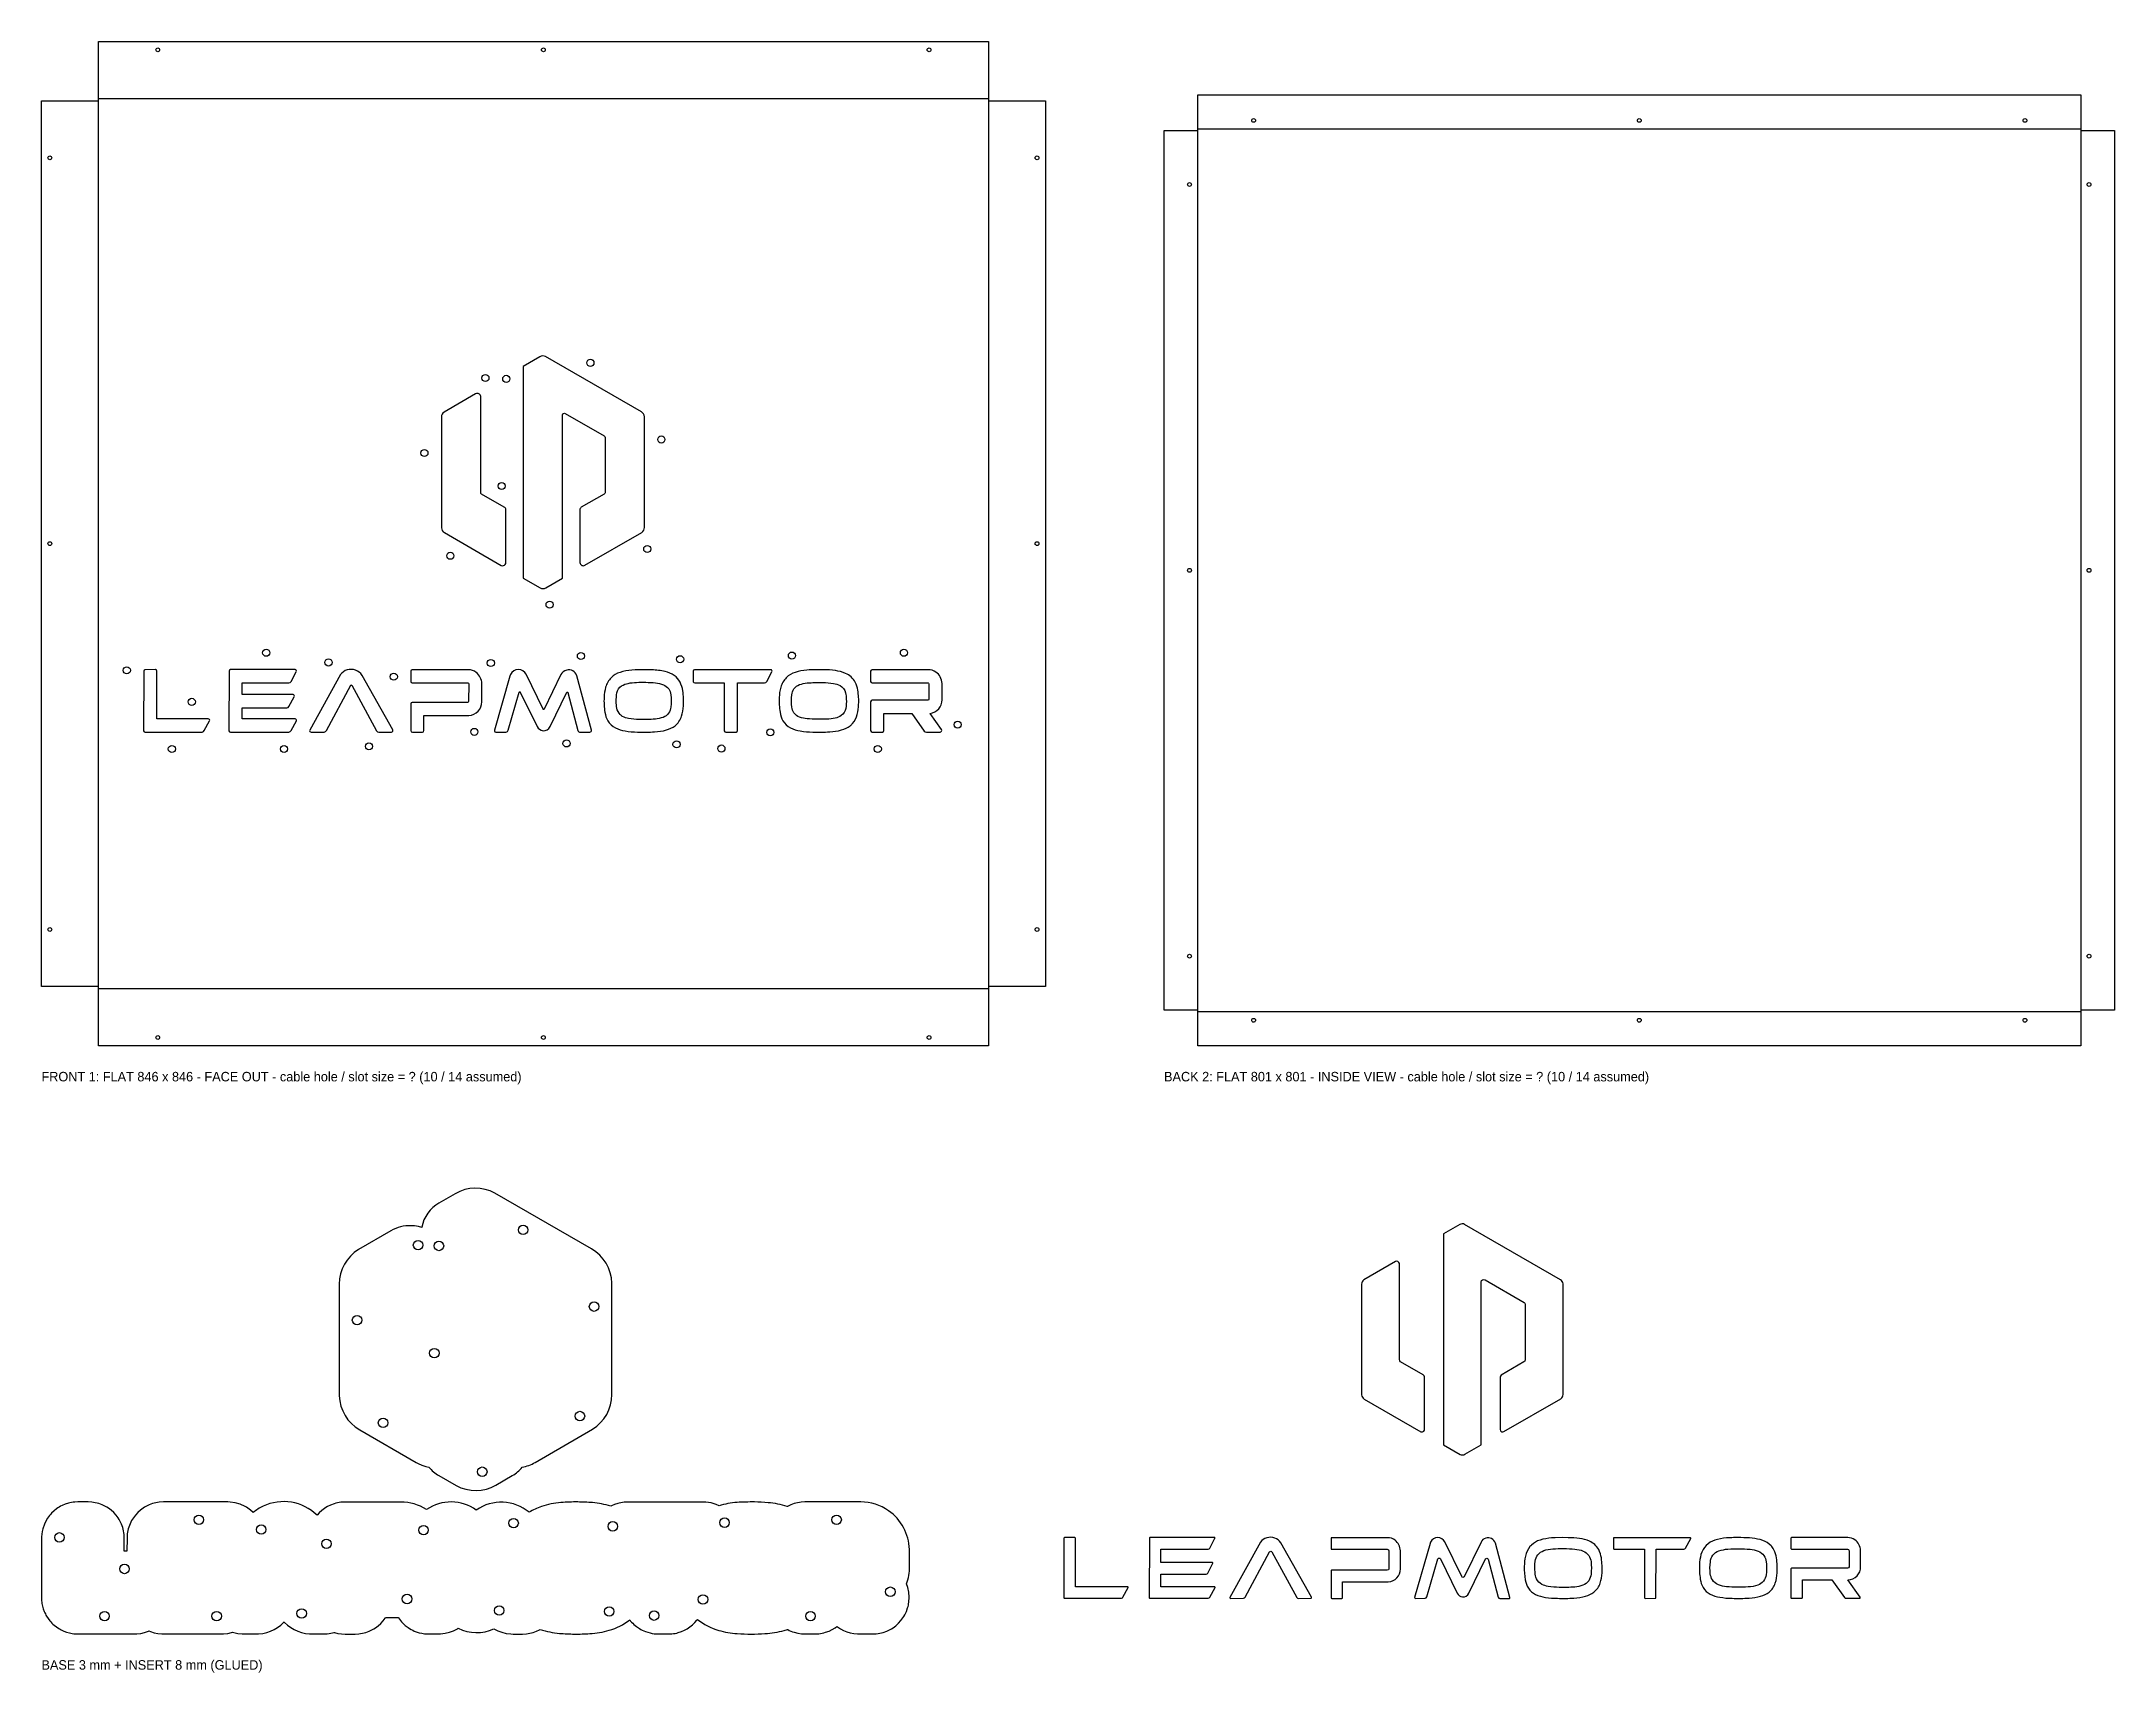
# Model space of a CAD drawing. Header units: millimetres. Extents: x 0 to 1747, y -528 to 846.
import ezdxf

# ---------------------------------------------------------------- set-up
doc = ezdxf.new("R2010")
doc.units = ezdxf.units.MM
for name, color, linetype in [('BEND_UP_90', 1, 'Continuous'), ('CUT', 7, 'Continuous'), ('CUTOUT_LOGO', 6, 'Continuous'), ('HOLES_D3.2', 3, 'Continuous'), ('MARK_D6_STUDS', 5, 'Continuous'), ('PLEXI_BASE_3MM', 2, 'Continuous'), ('PLEXI_BASE_HOLES_D8', 2, 'Continuous'), ('PLEXI_INSERT', 30, 'Continuous'), ('TEXT', 8, 'Continuous')]:
    doc.layers.add(name, color=color, linetype=linetype)

msp = doc.modelspace()

# ---------------------------------------------------------------- linework, layer by layer
at = {"layer": 'BEND_UP_90'}
for points in [[(48, 798), (798, 798), (798, 48), (48, 48)], [(974.5, 772.5), (1718.5, 772.5), (1718.5, 28.5), (974.5, 28.5)]]:
    msp.add_lwpolyline(points, close=True, dxfattribs=at)
at = {"layer": 'CUT'}
for points in [[(48, 846), (798, 846), (798, 796), (846, 796), (846, 50), (798, 50), (798, 0), (48, 0), (48, 50), (0, 50), (0, 796), (48, 796)], [(974.5, 801), (1718.5, 801), (1718.5, 771), (1747, 771), (1747, 30), (1718.5, 30), (1718.5, 0), (974.5, 0), (974.5, 30), (946, 30), (946, 771), (974.5, 771)]]:
    msp.add_lwpolyline(points, close=True, dxfattribs=at)
at = {"layer": 'CUTOUT_LOGO'}
for points in [[(405.964, 393.899), (420.334, 385.621, 0.25013892), (425.114, 385.776), (439.192, 393.899), (439.19, 531.553, -0.54220792), (441.433, 532.674), (474.294, 513.692, -0.2419683), (474.919, 512.458), (474.911, 465.865, -0.24181153), (474.16, 464.703), (454.906, 453.576, 0.24067072), (453.702, 451.243), (453.719, 406.964, 0.53980742), (458.032, 404.775), (505.891, 432.424, 0.24898938), (508.143, 436.637), (508.132, 529.923, 0.24960942), (505.613, 533.981), (424.824, 580.614, 0.24906374), (420.047, 580.461), (405.964, 572.328)], [(390.791, 405.433, 0.17533593), (391.46, 407.278), (391.446, 451.508, 0.23821319), (390.03, 453.723), (370.862, 464.8, -0.24554448), (370.237, 466.024), (370.22, 547.009, 0.54154996), (365.905, 549.202), (339.263, 533.809, 0.24913248), (337.012, 529.597), (337.023, 436.306, 0.24882411), (339.541, 432.249), (387.409, 404.637, 0.33300377)], [(97.169, 275.373), (97.263, 315.566, 0.40054912), (95.989, 316.841), (87.237, 316.823, 0.36268722), (86.158, 315.539), (86.05, 265.374, 0.36511262), (87.319, 264.275), (135.387, 264.289, 0.2416348), (137.226, 265.51), (141.647, 273.671, 0.5522771), (140.609, 275.373)], [(169.133, 275.382), (169.158, 284.675), (206.751, 284.687, 0.24558473), (208.588, 285.913), (213.011, 294.059, 0.55541734), (211.974, 295.768), (169.19, 295.768), (169.212, 305.734), (208.482, 305.747, 0.24548027), (210.32, 306.971), (214.745, 315.123, 0.55291052), (213.708, 316.833), (159.404, 316.843, 0.39497173), (158.128, 315.577), (158.015, 265.358, 0.36638764), (159.297, 264.273), (208.552, 264.288, 0.24301086), (210.387, 265.516), (214.805, 273.662, 0.55301835), (213.767, 275.382)], [(226.042, 265.959, 0.50874358), (227.276, 264.248), (238.261, 264.26, 0.24646461), (240.106, 265.492), (260.653, 303.721, -0.56152393), (261.518, 303.64), (282.423, 265.285, 0.24478666), (284.376, 264.248), (295.074, 264.267, 0.50998947), (295.986, 266.176), (270.302, 312.045, 0.32519808), (257.593, 316.643, 0.16653436), (251.966, 312.681)], [(322.348, 278.189), (360.155, 278.199, 0.408287), (371.123, 289.803), (371.111, 305.134, 0.21991535), (366.378, 314.473, 0.16549675), (359.651, 316.737), (312.487, 316.737, 0.40119218), (311.221, 315.458), (311.221, 306.902, 0.40071676), (312.487, 305.625), (359.38, 305.612, -0.3068536), (360.025, 304.904), (359.984, 289.878, -0.36088929), (359.247, 289.303), (312.486, 289.303, 0.40041807), (311.221, 288.023), (311.221, 265.48, 0.40235192), (312.542, 264.164), (321.027, 264.164, 0.40090813), (322.348, 265.487)], [(381.693, 265.4, 0.38118136), (382.985, 264.24), (391.403, 264.256, 0.29972236), (393.41, 265.958), (402.63, 297.901, -0.64079115), (403.493, 297.902), (417.597, 268.896, 0.22111226), (422.739, 265.439, 0.31262714), (428.73, 268.87), (442.757, 297.793, -0.65931669), (443.601, 297.625), (452.005, 265.689, 0.30476596), (454.209, 264.174), (462.183, 264.174, 0.4820434), (463.415, 265.809), (451.079, 311.72, 0.38440673), (442.622, 316.494, 0.23307147), (437.704, 312.615), (423.527, 283.458, -0.54809193), (422.734, 283.58), (408.477, 312.9, 0.60063196), (395.333, 312.868, 0.05127556), (394.757, 311.421), (381.729, 265.878, 0.09688634)], [(533.291, 311.83, 0.09391549), (525.586, 315.221, 0.05126063), (514.423, 316.657), (509.101, 316.807, 0.01924016), (497.484, 316.491, 0.06172172), (487.553, 314.569, 0.11312022), (480.101, 310.081, 0.12487865), (475.438, 301.993, 0.06382187), (474.13, 293.534, 0.05259647), (474.818, 280.897, 0.08948899), (477.276, 273.744, 0.14505625), (483.651, 267.826, 0.07573271), (491.893, 265.196, 0.03797306), (502.321, 264.27, 0.02193697), (516.715, 264.428, 0.05205277), (526.586, 266.011, 0.09724092), (533.92, 269.563, 0.14477019), (539.414, 277.551, 0.07097708), (540.994, 286.354, 0.05278415), (540.419, 299.053, 0.08069093), (538.148, 306.28, 0.11523916)], [(575.436, 305.632), (575.361, 265.311, 0.36263708), (576.641, 264.242), (585.382, 264.261, 0.36146881), (586.447, 265.539), (586.55, 305.632), (609.344, 305.646, 0.24360956), (611.179, 306.868), (615.605, 315.022, 0.55227027), (614.566, 316.73), (550.278, 316.712, 0.36180796), (549.206, 315.434), (549.226, 306.697, 0.36029724), (550.504, 305.632)], [(683.512, 271.435, 0.11598697), (687.5, 279.117, 0.05875575), (688.649, 287.521, 0.05212391), (687.929, 299.592, 0.07714477), (685.754, 306.27, 0.16991868), (677.629, 313.694, 0.06990376), (669.035, 316.037, 0.03145279), (659.21, 316.758, 0.02322524), (645.052, 316.486, 0.06156355), (635.129, 314.563, 0.11280489), (627.688, 310.076, 0.12512245), (623.026, 301.982, 0.06463863), (621.714, 293.372, 0.05174072), (622.411, 280.899, 0.08945035), (624.867, 273.75, 0.14469219), (631.236, 267.832, 0.07572713), (639.443, 265.205, 0.03800386), (649.937, 264.265, 0.02223538), (664.293, 264.424, 0.05190076), (674.172, 266.007, 0.0969072), (681.513, 269.559, 0.04336064)], [(748.816, 279.997, 0.38803732), (758.963, 291.515), (758.898, 305.257, 0.23264479), (753.707, 314.845, 0.15227964), (747.322, 316.811), (700.04, 316.811, 0.40078476), (698.764, 315.537), (698.764, 306.993, 0.40078476), (700.04, 305.719), (747.222, 305.707, -0.30481512), (747.87, 305.001), (747.862, 291.624, -0.36642399), (747.111, 291.012), (699.946, 291.012, 0.39852829), (698.764, 289.832), (698.764, 265.546, 0.39969639), (700.041, 264.281), (708.626, 264.281, 0.40047183), (709.905, 265.554), (709.905, 279.926), (733.519, 279.926), (743.986, 265.13, 0.21584599), (745.826, 264.281), (757.367, 264.281, 0.59824483), (758.421, 266.333)], [(487.754, 278.919, -0.16011265), (484.852, 284.489, -0.04487001), (484.396, 289.958, -0.05865611), (484.991, 297.316, -0.18883937), (488.834, 303.115, -0.09938366), (494.391, 305.289, -0.04233704), (501.415, 306.082, -0.03547405), (517.356, 305.733, -0.07148663), (524.087, 304.167, -0.14151232), (528.56, 300.664, -0.11106229), (530.34, 295.756, -0.05969221), (530.371, 285.337, -0.12044405), (528.54, 280.186, -0.15004817), (523.822, 276.63, -0.0639468), (517.325, 275.19, -0.0298694), (503.692, 274.871, -0.03867256), (494.833, 275.696, -0.08102947), (489.727, 277.472, -0.05611068)], [(634.146, 280.432, -0.11791367), (632.322, 285.26, -0.06099537), (632.282, 295.606, -0.12184491), (634.111, 300.676, -0.15052948), (638.836, 304.202, -0.06291545), (645.281, 305.616, -0.02903829), (658.338, 305.954, -0.03430326), (667.366, 305.205, -0.08282173), (672.967, 303.386, -0.21695522), (677.637, 297.271, -0.05709359), (678.257, 292.072, -0.05790888), (677.784, 284.18, -0.19419318), (674.016, 278.169, -0.09844868), (668.752, 276.009, -0.04475425), (661.931, 275.155, -0.03607297), (645.26, 275.461, -0.06553896), (638.913, 276.878, -0.14290904)]]:
    msp.add_lwpolyline(points, format="xyb", close=True, dxfattribs=at)
at = {"layer": 'HOLES_D3.2'}
for centre in [(98, 839), (423, 839), (748, 839), (1021.5, 779.5), (1346.5, 779.5), (1671.5, 779.5), (7, 748), (839, 748), (967.5, 725.5), (1725.5, 725.5), (7, 423), (839, 423), (967.5, 400.5), (1725.5, 400.5), (7, 98), (839, 98), (967.5, 75.5), (1725.5, 75.5), (1021.5, 21.5), (1346.5, 21.5), (1671.5, 21.5), (98, 7), (423, 7), (748, 7)]:
    msp.add_circle(centre, 1.6, dxfattribs=at)
at = {"layer": 'MARK_D6_STUDS'}
for centre in [(462.6, 575.3), (374.1, 562.5), (391.7, 561.8), (522.4, 510.7), (322.7, 499.3), (387.8, 471.5), (510.5, 418.5), (344.6, 412.8), (428.2, 371.6), (189.4, 331.1), (726.8, 331.1), (71.9, 316.3), (241.9, 322.9), (378.7, 322.4), (454.6, 328.3), (538.2, 325.6), (632.4, 328.7), (296.9, 310.9), (126.7, 289.7), (364.8, 264.4), (614.2, 264), (772.1, 270.5), (109.9, 250), (204.4, 250), (276, 252.2), (442.5, 254.7), (535.2, 253.9), (573, 250.4), (704.8, 250)]:
    msp.add_circle(centre, 3, dxfattribs=at)
at = {"layer": 'PLEXI_BASE_3MM'}
for points in [[(320.432, -153.102), (317.785, -152.344), (314.276, -151.743), (311.437, -151.542, 0.13820078), (294.515, -155.845), (267.264, -171.598, 0.25957599), (250.978, -200.833), (250.996, -294.791, 0.2599071), (268.17, -323.552), (315.74, -351.01), (317.41, -351.907), (320.675, -353.324), (324.043, -354.363), (326.511, -354.848, 0.09438416), (334.94, -362.102), (349.497, -370.481, 0.26036836), (383.033, -370.016), (396.751, -362.1, 0.09417126), (405.141, -354.89, 0.0898775), (415.959, -351.012), (464.41, -323.014, 0.25973594), (480.709, -293.77), (480.693, -199.846, 0.26016485), (463.52, -171.057), (382.131, -124.086, 0.25972779), (348.649, -124.591), (334.927, -132.516, 0.21748186), (320.473, -152.818)], [(204.468, -485.345), (204.859, -485.785), (207.34, -488.094), (210.038, -490.116), (212.931, -491.836), (215.996, -493.243), (219.21, -494.32), (222.547, -495.053), (225.975, -495.424), (227.661, -495.471), (238.094, -495.471), (240.888, -495.341, 0.04799231), (246.512, -494.289), (246.814, -494.192), (249.785, -494.951), (252.89, -495.409), (255.842, -495.555), (264.256, -495.555), (267.498, -495.379, 0.05004316), (273.355, -494.17), (276.229, -493.12), (278.981, -491.783, 0.04801565), (283.741, -488.562), (285.95, -486.559), (287.95, -484.347), (289.672, -482.041), (289.982, -481.53), (300.605, -481.53), (300.842, -481.913, 0.04724236), (304.424, -486.312), (306.634, -488.355), (309.038, -490.168, 0.04934867), (314.215, -493.004), (318.346, -494.437), (320.577, -494.946), (322.882, -495.291), (325.252, -495.461), (334.381, -495.478), (336.384, -495.412), (340.147, -494.947), (343.789, -494.047), (347.262, -492.74), (350.531, -491.051), (351.098, -490.672, 0.22777944), (381.276, -491.07), (384.54, -492.77), (388.058, -494.102), (391.75, -495.016), (395.568, -495.483), (397.498, -495.545), (405.413, -495.545), (408.639, -495.371, 0.0487421), (414.344, -494.209), (417.143, -493.207), (419.828, -491.934), (420.402, -491.593, 0.05947603), (436.512, -494.952, 0.02030417), (449.144, -495.529, 0.01752244), (462.152, -495.21, 0.05446131), (478.465, -492.416, 0.09807185), (495.7, -483.566, 0.04630977), (499.218, -487.415), (501.445, -489.276), (503.842, -490.914, 0.04744981), (508.926, -493.433), (512.909, -494.664, 0.05781029), (519.919, -495.476), (528.409, -495.476), (531.275, -495.339, 0.04598573), (536.664, -494.339), (539.331, -493.461), (541.903, -492.338, 0.04456516), (546.467, -489.578), (548.633, -487.842), (550.63, -485.913), (552.397, -483.876), (552.866, -483.227, 0.10148304), (570.706, -492.458, 0.05285218), (586.41, -495.152, 0.03108092), (609.73, -495.214, 0.05360936), (625.846, -492.48), (628.558, -491.615), (628.917, -491.824, 0.0487279), (634.317, -494.075), (637.33, -494.842), (640.41, -495.294), (643.341, -495.438), (651.857, -495.438), (654.977, -495.275, 0.04998019), (660.838, -494.088), (663.709, -493.051), (666.458, -491.729), (668.921, -490.241), (670.28, -489.231), (670.743, -489.585), (673.275, -491.206), (675.945, -492.578), (678.738, -493.694), (681.634, -494.543), (684.616, -495.116), (687.661, -495.403), (689.109, -495.438), (700.601, -495.438), (703.537, -495.294, 0.05031258), (709.442, -494.131), (712.338, -493.1), (715.112, -491.778, 0.04868744), (719.953, -488.544), (722.207, -486.515), (724.245, -484.269, 0.04924743), (727.534, -479.375), (728.881, -476.55), (729.929, -473.597, 0.04060464), (730.953, -468.817), (731.213, -464.551), (730.893, -460.4), (730.014, -456.338), (728.943, -453.384, 0.0910019), (731.529, -438.79), (731.451, -424.237, 0.23452843), (713.857, -391.627, 0.1540752), (690.584, -384.308), (643.341, -384.308), (640.185, -384.474, 0.05006873), (634.313, -385.672), (631.44, -386.716), (628.69, -388.045), (628.407, -388.216, 0.0592294), (612.331, -384.879, 0.01840573), (600.824, -384.315, 0.01964274), (586.19, -384.709, 0.05313999), (570.975, -387.464), (568.517, -386.332), (564.239, -385.075), (559.801, -384.454), (557.809, -384.388), (493.783, -384.388), (490.961, -384.521, 0.04552959), (485.58, -385.51), (482.916, -386.382), (480.346, -387.497), (479.703, -387.846, 0.05524331), (464.295, -384.84, 0.01843177), (451.908, -384.303, 0.02146219), (437.737, -384.779, 0.06053587), (421.254, -388.154, 0.05540712), (410.996, -393.019, 0.33918163), (366.446, -391.086, 0.31335183), (324.513, -390.635, 0.14238726), (302.913, -384.382), (255.791, -384.382), (252.421, -384.572, 0.05012059), (246.56, -385.812), (243.696, -386.875), (240.956, -388.223, 0.04786566), (236.208, -391.474), (234.015, -393.486), (232.292, -395.406, 0.31179231), (186.739, -387.906, 0.06134791), (178.438, -393.168), (176.181, -391.121, 0.04543431), (171.662, -388.072), (167.57, -386.196), (163.346, -384.965), (158.998, -384.356), (156.95, -384.286), (102.708, -384.276), (99.33, -384.466, 0.04914247), (93.573, -385.675), (90.751, -386.709), (88.049, -388.019, 0.04732087), (83.351, -391.179), (81.17, -393.137), (79.191, -395.298, 0.04746743), (75.984, -399.965), (74.647, -402.655), (73.585, -405.467, 0.04902808), (72.319, -411.214), (72.094, -414.805), (72.066, -425.745), (69.804, -425.745), (69.829, -414.958), (69.66, -411.704, 0.04980026), (68.458, -405.84), (67.414, -402.971), (66.085, -400.225, 0.04785347), (62.869, -395.459), (60.873, -393.254), (58.669, -391.256, 0.04815959), (53.903, -388.033), (51.153, -386.7), (48.281, -385.653, 0.05008067), (42.408, -384.447), (39.219, -384.278), (30.74, -384.278), (28.059, -384.398, 0.04584997), (22.648, -385.368), (19.965, -386.235), (17.376, -387.35, 0.04467795), (12.778, -390.102), (10.593, -391.839), (8.578, -393.773, 0.04531695), (5.202, -398.01), (3.733, -400.47), (2.505, -403.061), (1.187, -406.898), (0.67, -409.139), (0.322, -411.426), (0.146, -413.748), (0, -464.758), (0.132, -467.642, 0.03772569), (0.878, -472.099), (1.52, -474.353), (2.335, -476.549, 0.03737274), (4.351, -480.558), (5.633, -482.527), (7.065, -484.391, 0.04264657), (10.644, -488.034), (12.595, -489.582), (14.666, -490.963, 0.0392884), (18.908, -493.118), (21.234, -493.973), (23.622, -494.634, 0.03990784), (28.362, -495.359), (30.61, -495.443), (78.39, -495.443), (80.291, -495.383), (83.674, -494.997), (86.968, -494.257), (90.142, -493.181), (90.607, -492.968), (91.817, -493.493), (94.886, -494.464), (98.068, -495.112), (101.336, -495.42), (102.577, -495.445), (151.553, -495.445), (153.528, -495.381), (156.925, -494.983), (160.23, -494.23), (161.102, -493.934), (162.001, -494.25), (165.467, -495.044), (168.996, -495.43), (170.561, -495.471), (181.267, -495.471), (182.987, -495.422), (186.439, -495.045), (189.798, -494.301), (193.03, -493.207), (196.11, -491.781), (199.015, -490.037), (201.721, -487.989), (204.205, -485.651)]]:
    msp.add_lwpolyline(points, format="xyb", close=True, dxfattribs=at)
at = {"layer": 'PLEXI_BASE_HOLES_D8'}
for centre in [(405.866, -155.119), (317.366, -167.919), (334.966, -168.619), (465.666, -219.719), (265.966, -231.119), (331.066, -258.919), (287.866, -317.619), (453.766, -311.919), (371.466, -358.819), (132.666, -399.319), (397.866, -402.119), (481.466, -404.819), (575.666, -401.719), (670.066, -399.319), (15.166, -414.119), (185.166, -407.519), (240.166, -419.519), (321.966, -408.019), (69.966, -440.719), (308.066, -466.019), (557.466, -466.419), (715.366, -459.919), (53.166, -480.419), (147.666, -480.419), (219.266, -478.219), (385.766, -475.719), (478.466, -476.519), (516.266, -480.019), (648.066, -480.419)]:
    msp.add_circle(centre, 4, dxfattribs=at)
at = {"layer": 'PLEXI_INSERT'}
for points in [[(1181.459, -336.116), (1195.439, -344.169, 0.25063267), (1199.569, -344.031), (1213.287, -336.116), (1213.288, -198.787, -0.54047656), (1216.569, -197.133), (1249.499, -216.158, -0.24021868), (1250.413, -217.943), (1250.403, -264.622, -0.23965131), (1249.321, -266.313), (1230.109, -277.412, 0.24148283), (1229.196, -279.192), (1229.21, -323.377, 0.54080307), (1232.486, -325.032), (1280.296, -297.413, 0.24978171), (1282.238, -293.77), (1282.228, -200.542, 0.25015707), (1280.048, -197.038), (1199.31, -150.433, 0.24949457), (1195.181, -150.57), (1181.459, -158.495)], [(1165.048, -324.536, 0.17773274), (1165.554, -323.131), (1165.543, -278.981, 0.24044283), (1164.458, -277.293), (1145.252, -266.191, -0.24273329), (1144.331, -264.412), (1144.318, -183.486, 0.54225934), (1141.042, -181.827), (1114.448, -197.191, 0.24952553), (1112.507, -200.833), (1112.517, -294.065, 0.24958257), (1114.696, -297.57), (1162.485, -325.139, 0.3328404)], [(871.262, -455.745), (871.345, -414.765, 0.35533), (870.748, -414.278), (862.156, -414.287, 0.36270222), (861.653, -414.894), (861.537, -464.929, 0.3715916), (862.139, -465.443), (910.104, -465.433, 0.24365977), (911.416, -464.556), (915.845, -456.354, 0.4952884), (915.38, -455.745)], [(943.227, -455.737), (943.255, -445.044), (981.471, -445.034, 0.24748343), (982.776, -444.156), (987.212, -435.963, 0.49882419), (986.746, -435.351), (943.283, -435.351), (943.309, -423.984), (983.203, -423.975, 0.24705767), (984.509, -423.097), (988.944, -414.9, 0.49879655), (988.479, -414.286), (934.114, -414.289, 0.34995262), (933.623, -414.884), (933.502, -464.939, 0.37442539), (934.106, -465.445), (983.267, -465.434, 0.24475846), (984.576, -464.552), (989.005, -456.359, 0.49758158), (988.54, -455.737)], [(1001.66, -465.3, 0.19263493), (1002.09, -465.471), (1012.982, -465.462, 0.2471396), (1014.293, -464.578), (1034.885, -426.279, -0.55015635), (1036.92, -426.43), (1057.796, -464.737, 0.24588118), (1059.19, -465.471), (1069.74, -465.461, 0.51193369), (1070.16, -464.565), (1044.51, -418.756, 0.32468955), (1032.59, -414.446, 0.16559791), (1027.351, -418.118), (1001.506, -464.679, 0.28620574)], [(1096.443, -451.53), (1134.92, -451.52, 0.40872912), (1145.218, -440.614), (1145.207, -425.321, 0.21988415), (1140.748, -416.502, 0.16567553), (1134.442, -414.382), (1087.198, -414.395, 0.35431078), (1086.716, -414.994), (1086.728, -423.605, 0.35453879), (1087.32, -424.094), (1134.171, -424.1, -0.3455121), (1135.52, -425.448), (1135.491, -440.508, -0.39422675), (1134.051, -441.815), (1087.197, -441.829, 0.35401963), (1086.716, -442.429), (1086.73, -465.034, 0.354731), (1087.371, -465.555), (1095.918, -465.541, 0.35405729), (1096.443, -464.896)], [(1237.061, -465.533, 0.42825607), (1237.53, -464.776), (1225.209, -418.919, 0.40109986), (1217.17, -414.706, 0.21634697), (1213.126, -418.114), (1198.943, -447.299, -0.57862153), (1196.909, -447.165), (1182.661, -417.861, 0.61287062), (1170.642, -418.086, 0.04281503), (1170.223, -419.195), (1157.185, -464.82, 0.43799993), (1157.791, -465.478), (1166.114, -465.466, 0.30217014), (1167.537, -464.248), (1176.787, -432.224, -0.62979452), (1178.908, -432.19), (1193, -461.177, 0.21886056), (1197.612, -464.284, 0.31203085), (1202.898, -461.238), (1216.971, -432.232, -0.64496676), (1219.068, -432.597), (1227.451, -464.472, 0.30598955), (1229.027, -465.545)], [(1254.384, -421.93, 0.11369396), (1250.523, -430.013, 0.05574533), (1249.571, -438.604, 0.05099792), (1250.394, -449.884, 0.09922488), (1253.076, -456.969, 0.13646163), (1259.17, -462.175, 0.07323952), (1267.36, -464.629, 0.03574227), (1277.527, -465.461, 0.02141886), (1291.46, -465.292, 0.05191973), (1301.188, -463.735, 0.09699448), (1308.281, -460.306, 0.14493472), (1313.547, -452.637, 0.07113647), (1315.09, -444.024, 0.05270215), (1314.523, -431.48, 0.08053174), (1312.326, -424.468, 0.16962885), (1304.554, -417.367, 0.06978242), (1296.187, -415.085, 0.03186377), (1286.538, -414.369), (1281.581, -414.297), (1275.669, -414.43), (1272.633, -414.6, 0.05978639), (1262.838, -416.42, 0.11094214), (1255.602, -420.627, 0.02819827)], [(1350.933, -424.086), (1350.847, -464.981, 0.36408806), (1351.447, -465.476), (1360.049, -465.466, 0.3622456), (1360.542, -464.866), (1360.647, -424.086), (1384.062, -424.076, 0.2448839), (1385.368, -423.199), (1389.803, -415.002, 0.49504257), (1389.338, -414.388), (1325.2, -414.398, 0.35960652), (1324.701, -414.998), (1324.711, -423.593, 0.3613737), (1325.312, -424.086)], [(1457.55, -421.151, 0.11776726), (1450.552, -416.717, 0.06038992), (1441.657, -414.811, 0.02131094), (1432.072, -414.315, 0.01957739), (1419.907, -414.63, 0.06145826), (1410.157, -416.516, 0.11290913), (1402.976, -420.84, 0.12506385), (1398.49, -428.64, 0.06486441), (1397.209, -437.077, 0.05176873), (1397.895, -449.395, 0.08955808), (1400.266, -456.315, 0.14502763), (1406.356, -461.967, 0.07567688), (1414.363, -464.525, 0.03789255), (1424.754, -465.454, 0.02207003), (1439.038, -465.297, 0.0518967), (1448.773, -463.739, 0.09692594), (1455.874, -460.311, 0.14485098), (1461.139, -452.656, 0.07124446), (1462.687, -444.042, 0.05291928), (1462.127, -431.485, 0.08051816), (1459.932, -424.479, 0.0649294)], [(1522.313, -449.792, 0.42144013), (1533.058, -438.905), (1532.994, -425.199, 0.23259544), (1528.106, -416.151, 0.15243279), (1522.113, -414.308), (1474.747, -414.32, 0.35468041), (1474.259, -414.918), (1474.272, -423.513, 0.35690612), (1474.87, -423.999), (1522.012, -424.005, -0.34368007), (1523.365, -425.347), (1523.349, -438.907, -0.36374598), (1521.922, -440.107), (1474.662, -440.121, 0.34790077), (1474.259, -440.627), (1474.273, -464.956, 0.35526827), (1474.87, -465.438), (1483.509, -465.425, 0.35462466), (1484, -464.828), (1484, -449.792), (1508.676, -449.792), (1519.312, -464.831, 0.21853464), (1520.638, -465.438), (1532.252, -465.426, 0.54447872), (1532.631, -464.472)], [(1259.936, -449.094, -0.08988483), (1258.628, -443.546, -0.0548907), (1258.854, -434.226, -0.12974033), (1261.099, -428.724, -0.13877118), (1265.996, -425.305, -0.06718195), (1273.566, -423.808, -0.04187355), (1292.229, -423.99, -0.07167628), (1299.158, -425.608, -0.14162495), (1303.932, -429.359, -0.111179), (1305.827, -434.557, -0.05978514), (1305.859, -445.18, -0.12050182), (1303.908, -450.634, -0.15021914), (1298.877, -454.438, -0.06411789), (1292.192, -455.925, -0.02900943), (1279.022, -456.265, -0.0374071), (1269.714, -455.452, -0.07772893), (1264.405, -453.685, -0.1596959)], [(1408.508, -429.099, -0.14624961), (1413.592, -425.482, -0.06702974), (1421.187, -424, -0.04089703), (1439.839, -424.181, -0.07037768), (1446.76, -425.77, -0.142233), (1451.553, -429.482, -0.11427822), (1453.463, -434.703), (1453.67, -436.702, -0.05462097), (1453.417, -445.547, -0.13175863), (1451.174, -450.974, -0.13805157), (1446.281, -454.342, -0.06804846), (1438.342, -455.856, -0.03988128), (1419.978, -455.653, -0.06947473), (1413.203, -454.091, -0.15346174), (1408.07, -449.949, -0.10762144), (1406.363, -444.84, -0.05795733), (1406.384, -434.713, -0.12922433)]]:
    msp.add_lwpolyline(points, format="xyb", close=True, dxfattribs=at)

# ---------------------------------------------------------------- texts
at = {"layer": 'TEXT'}
for s, p in [('FRONT 1: FLAT 846 x 846 - FACE OUT - cable hole / slot size = ? (10 / 14 assumed)', (0, -30)), ('BACK 2: FLAT 801 x 801 - INSIDE VIEW - cable hole / slot size = ? (10 / 14 assumed)', (946, -30)), ('BASE 3 mm + INSERT 8 mm (GLUED)', (0, -525.555))]:
    msp.add_text(s, height=8, dxfattribs=at).set_placement(p)

doc.saveas('drawing.dxf')
